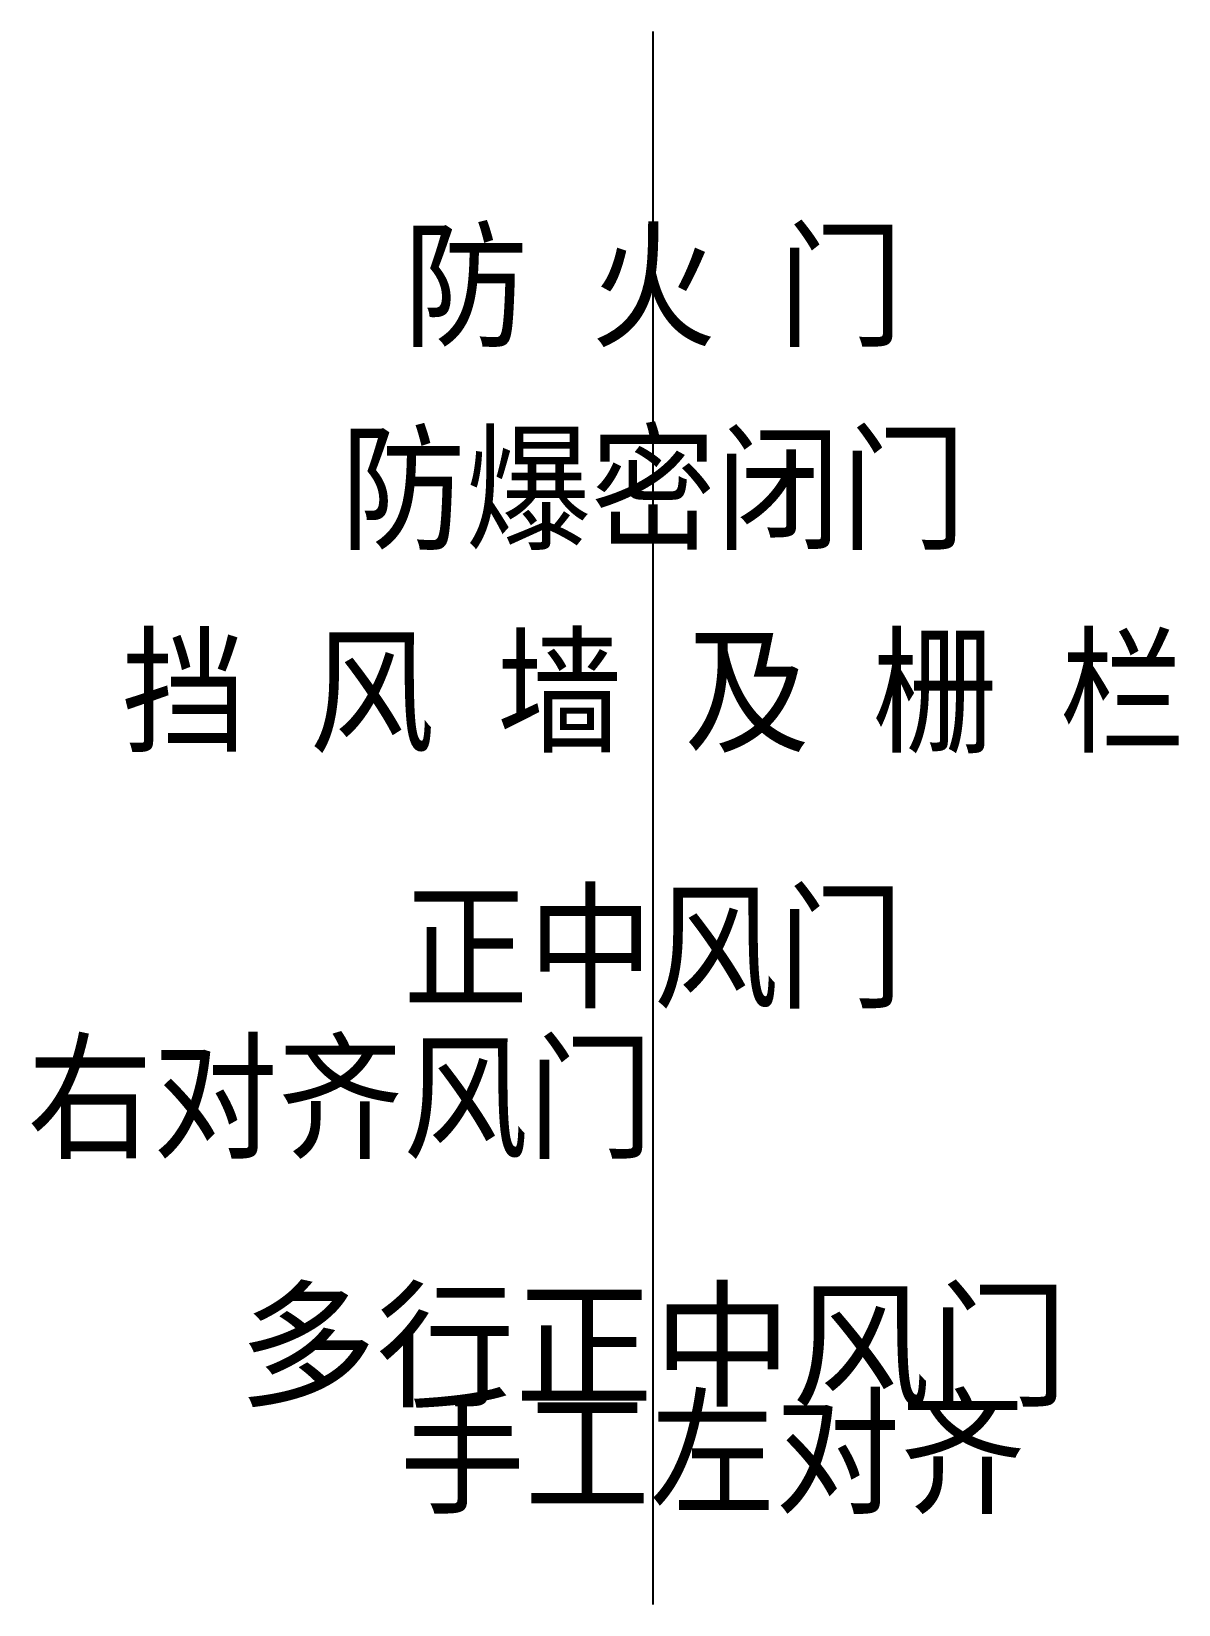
# Model space of a CAD drawing. Header units: metres. Extents: x 877 to 1103, y 250 to 560.
import ezdxf
from ezdxf.enums import TextEntityAlignment as Align

# ---------------------------------------------------------------- set-up
doc = ezdxf.new("R2010")
doc.units = ezdxf.units.M
doc.styles.add('宋体', font='simsun.ttf')

msp = doc.modelspace()

# ---------------------------------------------------------------- linework, layer by layer
msp.add_line((1000, 250), (1000, 560))

# ---------------------------------------------------------------- texts
at = {"style": '宋体', "width": 0.904}
for s, p in [('防 火 门', (1000, 500)), ('防爆密闭门', (1000, 460)), ('挡 风 墙 及 栅 栏', (1000, 420))]:
    msp.add_text(s, height=20, dxfattribs=at).set_placement(p, align=Align.CENTER)
msp.add_text('正中风门', height=20, dxfattribs=at).set_placement((1000, 380), align=Align.MIDDLE)
msp.add_text('右对齐风门', height=20, dxfattribs=at).set_placement((1000, 340), align=Align.RIGHT)
msp.add_text('手工左对齐', height=20, dxfattribs=at).set_placement((950, 270))
at = {"insert": (1000, 300), "char_height": 20, "attachment_point": 5, "style": '宋体'}
msp.add_mtext('多行正中风门', dxfattribs=at)

doc.saveas('drawing.dxf')
